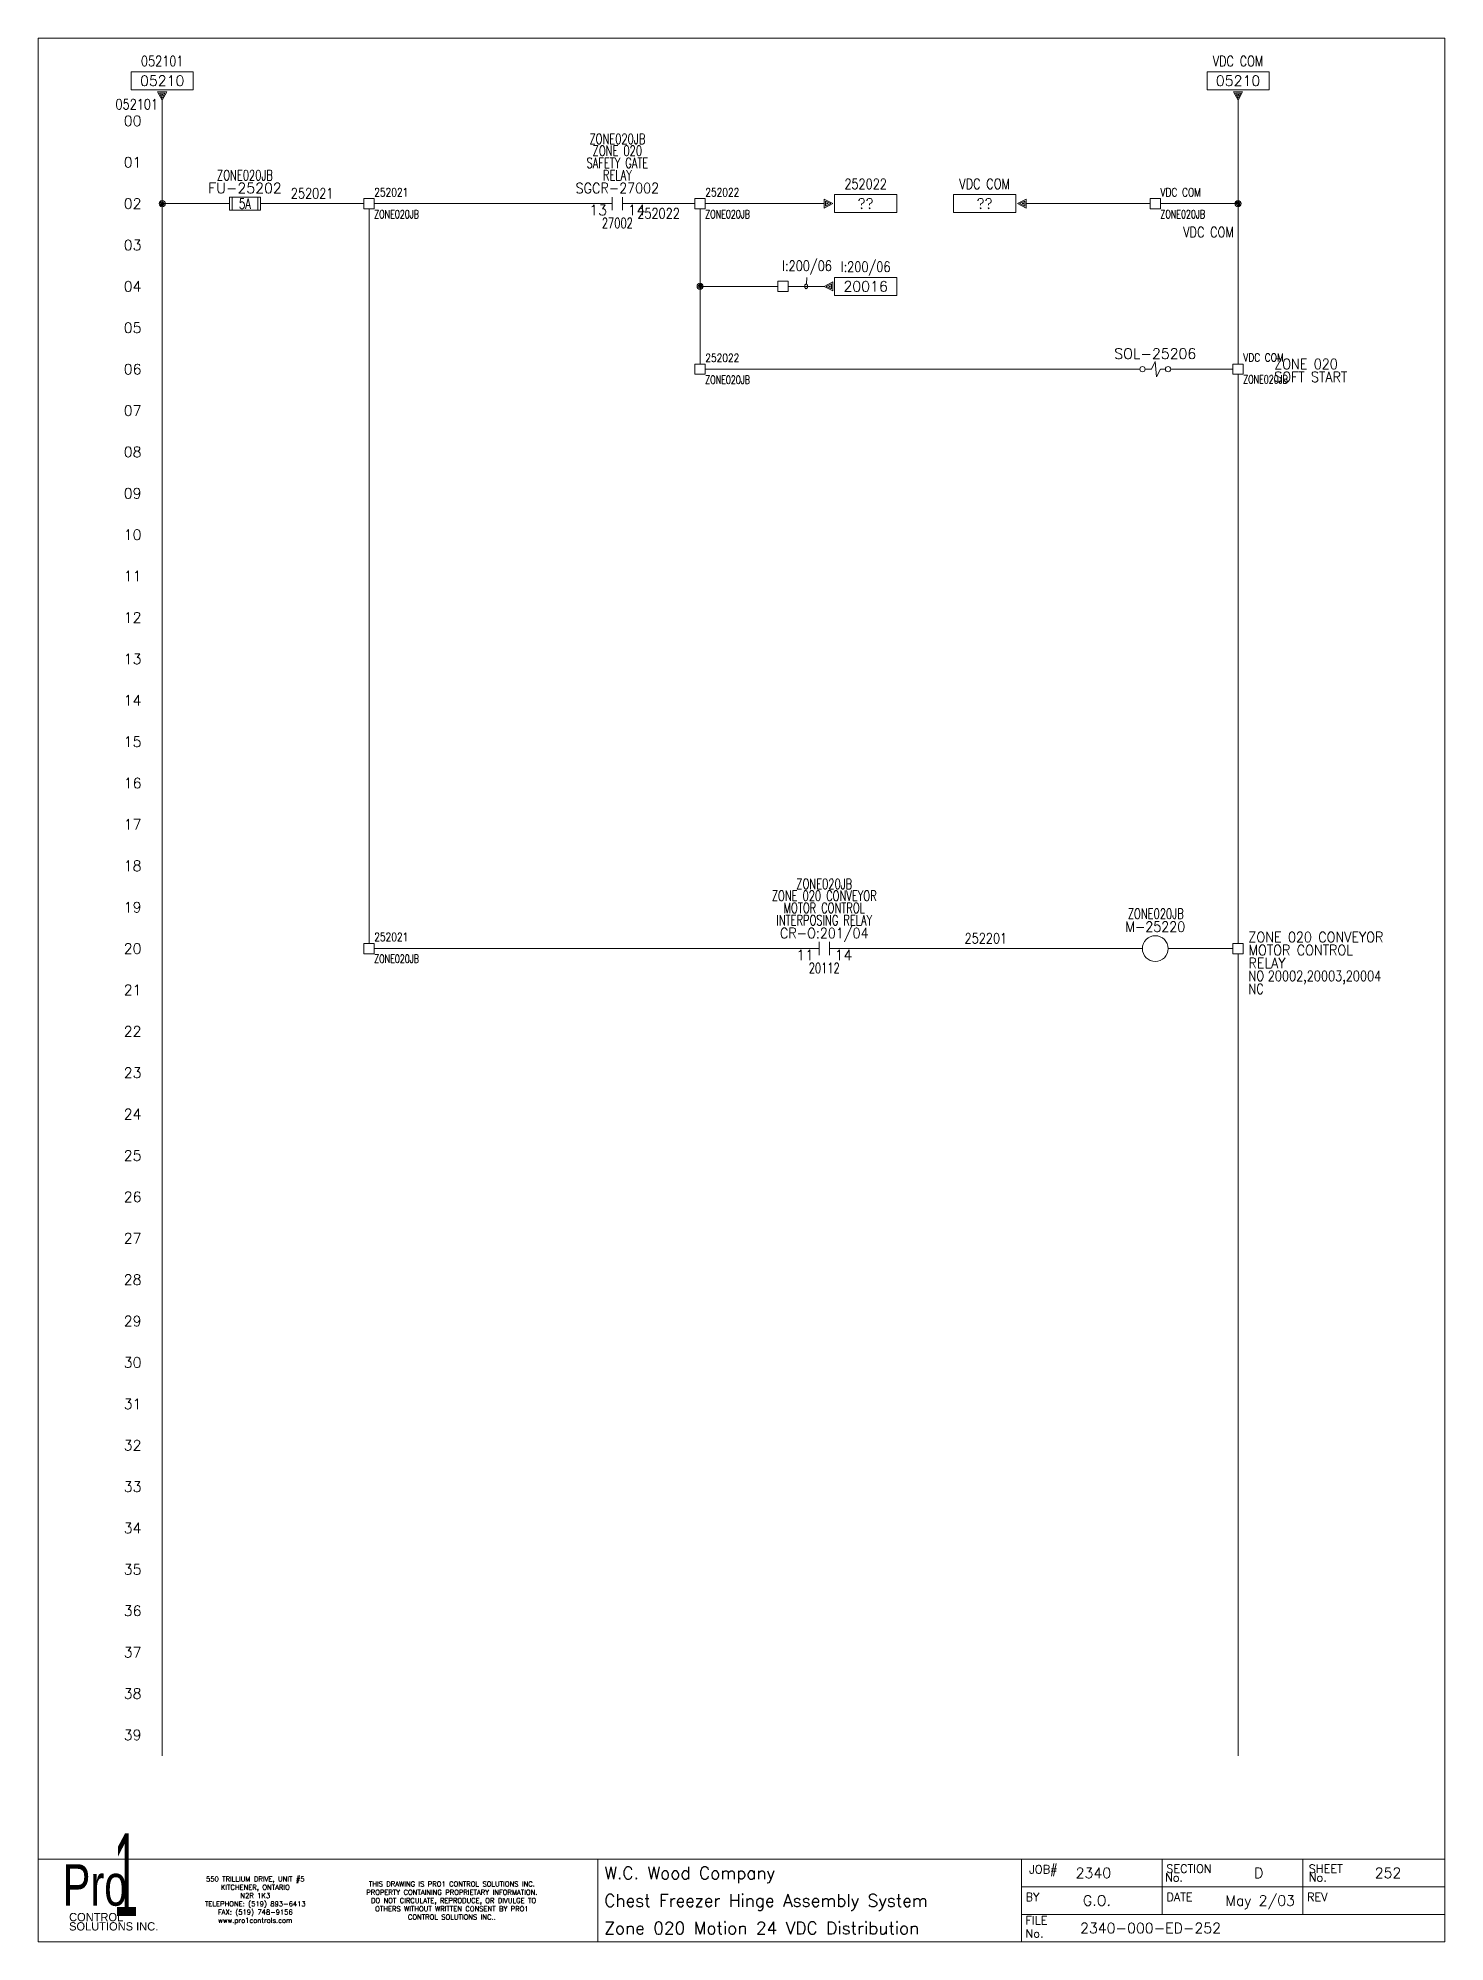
# Model space of a CAD drawing. Header units: inches. Extents: x 0 to 17, y 0 to 23.
import ezdxf
from ezdxf.enums import TextEntityAlignment as Align

# ---------------------------------------------------------------- set-up
doc = ezdxf.new("R2010")
doc.units = ezdxf.units.IN
doc.header["$MEASUREMENT"] = 0
doc.layers.get('0').update_dxf_attribs({"lineweight": 5})
for name, color, linetype, lineweight in [('BOARDER', 5, 'Continuous', 5), ('DESC', 1, 'Continuous', 5), ('DESCCHILD', 1, 'Continuous', 5), ('LOC', 252, 'Continuous', 5), ('MISC', 2, 'Continuous', 5), ('SYMS', 7, 'Continuous', 5), ('TAGS', 2, 'Continuous', 5), ('TERMS', 2, 'Continuous', 5), ('Title_Block_Info', 2, 'Continuous', 5), ('WIRENO', 1, 'Continuous', 5), ('WIRES', 7, 'Continuous', 5), ('XREF', 1, 'Continuous', 5), ('XREFCHILD', 1, 'Continuous', 5)]:
    doc.layers.add(name, color=color, linetype=linetype, lineweight=lineweight)
doc.layers.add('WIRENO_DEST', color=1, linetype='Continuous')
doc.styles.add('SIVAN', font='sivan.TTF', dxfattribs={"height": 1})
doc.styles.add('STACCO', font='STAC222N.TTF', dxfattribs={"height": 1})
doc.styles.get("Standard").update_dxf_attribs({"font": 'romans.shx'})
doc.styles.add('WD', font='romans.shx')

# ---------------------------------------------------------------- blocks, each defined once
blk = doc.blocks.new('WD_MLRH')
at = {"color": 2, "style": 'WD'}
blk.add_attdef('RUNGFIRST', text='', height=0.125, dxfattribs=at).set_placement((-0.25, 0), align=Align.MIDDLE_RIGHT)
at = {"style": 'WD', "flags": 1}
for tag, p in [('RUNGHORV', (-0.25, -0.127)), ('RUNGDIST', (-0.25, -0.2)), ('RUNGCNT', (-0.25, -0.237)), ('RUNGINC', (-0.25, -0.163)), ('WIRE-START', (-0.25, -0.356)), ('WIRE-GSUF', (-0.25, -0.396)), ('PH3SPACE', (-0.25, -0.437)), ('WIREMODE', (-0.25, -0.281)), ('WIREFMT', (-0.25, -0.321))]:
    blk.add_attdef(tag, text='', height=0.025, dxfattribs=at).set_placement(p, align=Align.RIGHT)
blk = doc.blocks.new('WD_WNV')
at = {"linetype": 'Continuous', "style": 'WD', "width": 0.8}
blk.add_attdef('WIRENO', text='', height=0.125, dxfattribs=at).set_placement((-0.05, 0), align=Align.MIDDLE_RIGHT)
blk = doc.blocks.new('HA2D2')
for p, q in [((0.375, 0.344), (-0.375, 0.344)), ((-0.375, 0.344), (-0.375, 0.125)), ((0.375, 0.125), (0.375, 0.344)), ((-0.375, 0.125), (0.375, 0.125)), ((0.055, 0.102), (-0.055, 0.102)), ((-0.055, 0.102), (0, 0)), ((0, 0.023), (-0.031, 0.086)), ((-0.031, 0.086), (0.031, 0.086)), ((0, 0.055), (-0.008, 0.07)), ((-0.008, 0.07), (0.008, 0.07)), ((0, 0), (0.055, 0.102)), ((0.031, 0.086), (0, 0.023)), ((0.008, 0.07), (0, 0.055))]:
    blk.add_line(p, q)
at = {"style": 'WD', "width": 0.8, "flags": 8}
for tag, p in [('DESC1', (0, 0.722)), ('WIRENO', (0, 0.534))]:
    blk.add_attdef(tag, text='', height=0.125, dxfattribs=at).set_placement(p, align=Align.TOP_CENTER)
at = {"style": 'WD'}
blk.add_attdef('XREF', text='', height=0.125, dxfattribs=at).set_placement((0, 0.172), align=Align.CENTER)
at = {"style": 'WD', "flags": 1}
for tag, p in [('X8TERM01', (0, 0)), ('SIGCODE', (0.088, 0.066))]:
    blk.add_attdef(tag, p, '', height=0.01, dxfattribs=at)
blk = doc.blocks.new('WDDOT')
for radius in [0.0375, 0.0234, 0.0116]:
    blk.add_circle((0, 0), radius)
blk = doc.blocks.new('HFU1')
for p, q in [((-0.188, -0.078), (-0.188, 0.078)), ((-0.188, 0.078), (0.188, 0.078)), ((-0.156, 0.078), (-0.156, -0.078)), ((0.156, 0.078), (0.156, -0.078)), ((0.188, 0.078), (0.188, -0.078)), ((0.188, -0.078), (-0.188, -0.078))]:
    blk.add_line(p, q)
at = {"style": 'WD', "width": 0.7}
for tag, p in [('INST', (0, 0.451)), ('LOC', (0, 0.281))]:
    blk.add_attdef(tag, text='', height=0.125, dxfattribs=at).set_placement(p, align=Align.CENTER)
at = {"style": 'WD'}
blk.add_attdef('TAG1', text='', height=0.125, dxfattribs=at).set_placement((0, 0.125), align=Align.CENTER)
at = {"linetype": 'Continuous', "style": 'WD', "flags": 9}
for tag, p in [('ASSYCODE', (0.157, 0.251)), ('MFG', (0.156, 0.083)), ('CAT', (0.156, 0.102))]:
    blk.add_attdef(tag, text='', height=0.01, dxfattribs=at).set_placement(p, align=Align.CENTER)
at = {"style": 'WD', "width": 0.7}
blk.add_attdef('RATING1', text='', height=0.125, dxfattribs=at).set_placement((0, 0), align=Align.MIDDLE_CENTER)
at = {"style": 'WD'}
for tag, p, flags in [('X4TERM01', (-0.188, 0), 1), ('FAMILY', (0.129, 0.108), 9), ('X1TERM02', (0.188, 0), 1)]:
    blk.add_attdef(tag, p, '', height=0.01, dxfattribs=dict(at, flags=flags))
for tag, p in [('X2LINK', (0, 0.109)), ('X8LINK', (0, -0.109))]:
    blk.add_attdef(tag, p, '', height=0.01, dxfattribs=at)
at = {"linetype": 'Continuous', "style": 'WD', "flags": 8}
blk.add_attdef('TERM01', text='', height=0.125, dxfattribs=at).set_placement((-0.25, -0.031), align=Align.TOP_RIGHT)
blk.add_attdef('TERM02', text='', height=0.125, dxfattribs=at).set_placement((0.25, -0.031), align=Align.TOP_LEFT)
blk = doc.blocks.new('HT0W01')
for p, q in [((-0.062, 0.062), (0.062, 0.062)), ((-0.062, -0.062), (-0.062, 0.062)), ((0.062, 0.062), (0.062, -0.062)), ((0.062, -0.062), (-0.062, -0.062))]:
    blk.add_line(p, q)
at = {"style": 'WD', "width": 0.7}
for tag, p in [('INST', (0.062, 0.214)), ('LOC', (0.062, -0.178))]:
    blk.add_attdef(tag, p, '', height=0.1, dxfattribs=at)
at = {"style": 'WD', "flags": 1}
for tag, p, height in [('X4TERM01', (-0.062, 0), 0.01), ('X4TERMDESC01', (-0.055, -0.023), 0.025), ('X2TERMDESC01', (-0.006, 0.029), 0.025), ('X2TERM01', (0, 0.062), 0.01), ('X1TERMDESC01', (0.039, 0.007), 0.025), ('X1TERM01', (0.062, 0), 0.01), ('X8TERM01', (0, -0.062), 0.01), ('X8TERMDESC01', (0, -0.054), 0.025)]:
    blk.add_attdef(tag, p, '', height=height, dxfattribs=at)
at = {"linetype": 'Continuous', "style": 'WD'}
for tag, p, width, flags in [('WIRENO', (0.062, 0.087), 0.8, 8), ('TAGSTRIP', (0.05, -0.297), 0.9, 8), ('CAT', (0.213, -0.406), 0.8, 1)]:
    blk.add_attdef(tag, p, '', height=0.1, dxfattribs=dict(at, width=width, flags=flags))
at = {"linetype": 'Continuous', "style": 'WD', "width": 0.8, "flags": 1}
blk.add_attdef('MFG', text='', height=0.1, dxfattribs=at).set_placement((0.088, -0.406), align=Align.RIGHT)
at = {"style": 'WD', "width": 0.7, "flags": 1}
blk.add_attdef('ASSYCODE', (0.062, -0.281), '', height=0.01, dxfattribs=at)
blk = doc.blocks.new('WD_WNH')
at = {"linetype": 'Continuous', "style": 'WD', "width": 0.8}
blk.add_attdef('WIRENO', text='', height=0.125, dxfattribs=at).set_placement((0, 0.0625), align=Align.CENTER)
blk = doc.blocks.new('HCR21')
at = {"linetype": 'Continuous'}
for p, q in [((-0.062, 0.08), (-0.062, -0.08)), ((0.062, 0.08), (0.062, -0.08))]:
    blk.add_line(p, q, dxfattribs=at)
at = {"style": 'WD'}
for tag, width, p in [('DESC1', 0.7, (0, 0.576)), ('LOC', 0.7, (0, 0.719)), ('DESC2', 0.7, (0, 0.429)), ('TAG2', 0.9, (0, 0.125)), ('DESC3', 0.7, (0, 0.281)), ('XREF', 0.7, (0, -0.297)), ('INST', 0.7, (0, -0.438))]:
    blk.add_attdef(tag, text='', height=0.125, dxfattribs=dict(at, width=width)).set_placement(p, align=Align.CENTER)
for tag, p, flags in [('X4TERM01', (-0.062, 0), 1), ('X1TERM02', (0.062, 0), 1), ('FAMILY', (0.097, 0.053), 9), ('CONTACT', (0.097, 0.036), 1)]:
    blk.add_attdef(tag, p, '', height=0.01, dxfattribs=dict(at, flags=flags))
for tag, p in [('X2LINK', (0, 0.125)), ('X8LINK', (0, -0.125))]:
    blk.add_attdef(tag, p, '', height=0.01, dxfattribs=at)
at = {"linetype": 'Continuous', "style": 'WD', "flags": 8}
blk.add_attdef('TERM01', text='', height=0.125, dxfattribs=at).set_placement((-0.125, -0.016), align=Align.TOP_RIGHT)
blk.add_attdef('TERM02', text='', height=0.125, dxfattribs=at).set_placement((0.125, -0.016), align=Align.TOP_LEFT)
blk = doc.blocks.new('HT1001')
for p, q in [((-0.062, 0.062), (0.062, 0.062)), ((-0.062, -0.062), (-0.062, 0.062)), ((0.062, 0.062), (0.062, -0.062)), ((0.062, -0.062), (-0.062, -0.062))]:
    blk.add_line(p, q)
at = {"style": 'WD', "width": 0.7}
for tag, p in [('INST', (0.062, 0.42)), ('LOC', (0.062, 0.25))]:
    blk.add_attdef(tag, p, '', height=0.125, dxfattribs=at)
at = {"style": 'WD', "flags": 1}
for tag, p, height in [('X4TERM01', (-0.062, 0), 0.01), ('X4TERMDESC01', (-0.055, -0.023), 0.025), ('X2TERMDESC01', (-0.006, 0.029), 0.025), ('X2TERM01', (0, 0.062), 0.01), ('X1TERMDESC01', (0.039, 0.007), 0.025), ('X1TERM01', (0.062, 0), 0.01), ('X8TERM01', (0, -0.062), 0.01), ('X8TERMDESC01', (0, -0.054), 0.025)]:
    blk.add_attdef(tag, p, '', height=height, dxfattribs=at)
at = {"linetype": 'Continuous', "style": 'WD'}
for tag, p, height, width, flags in [('TERM01', (0.062, 0.094), 0.125, 0.8, 8), ('TAGSTRIP', (0.05, -0.229), 0.125, 0.9, 8), ('CAT', (0.213, -0.406), 0.109, 0.8, 1)]:
    blk.add_attdef(tag, p, '', height=height, dxfattribs=dict(at, width=width, flags=flags))
at = {"linetype": 'Continuous', "style": 'WD', "width": 0.8, "flags": 1}
blk.add_attdef('MFG', text='', height=0.109, dxfattribs=at).set_placement((0.088, -0.406), align=Align.RIGHT)
at = {"style": 'WD', "width": 0.7, "flags": 1}
blk.add_attdef('ASSYCODE', (0.062, -0.281), '', height=0.01, dxfattribs=at)
blk = doc.blocks.new('HA2D1')
for p, q in [((0, 0), (0.102, 0.055)), ((0.102, -0.055), (0, 0)), ((0.086, 0.031), (0.023, 0)), ((0.023, 0), (0.086, -0.031)), ((0.07, 0.008), (0.055, 0)), ((0.055, 0), (0.07, -0.008)), ((0.07, -0.008), (0.07, 0.008)), ((0.086, -0.031), (0.086, 0.031)), ((0.102, 0.055), (0.102, -0.055)), ((0.125, 0.109), (0.125, -0.109)), ((0.875, 0.109), (0.125, 0.109)), ((0.875, -0.109), (0.875, 0.109)), ((0.125, -0.109), (0.875, -0.109))]:
    blk.add_line(p, q)
at = {"style": 'WD', "width": 0.8, "flags": 8}
for tag, p in [('WIRENO', (0.5, 0.3)), ('DESC1', (0.5, -0.169))]:
    blk.add_attdef(tag, text='', height=0.125, dxfattribs=at).set_placement(p, align=Align.TOP_CENTER)
at = {"style": 'WD', "flags": 1}
for tag, p in [('X4TERM01', (0, 0)), ('SIGCODE', (0.026, 0.066))]:
    blk.add_attdef(tag, p, '', height=0.01, dxfattribs=at)
at = {"style": 'WD'}
blk.add_attdef('XREF', text='', height=0.125, dxfattribs=at).set_placement((0.5, -0.063), align=Align.CENTER)
blk = doc.blocks.new('HA2S3')
for p, q in [((-0.125, 0.109), (-0.875, 0.109)), ((-0.875, 0.109), (-0.875, -0.109)), ((-0.125, 0.109), (-0.125, -0.109)), ((0, 0.055), (-0.102, 0)), ((-0.102, 0), (0, -0.055)), ((-0.078, 0), (-0.016, 0.031)), ((-0.016, -0.031), (-0.078, 0)), ((-0.047, 0), (-0.031, 0.008)), ((-0.031, -0.008), (-0.047, 0)), ((-0.031, 0.008), (-0.031, -0.008)), ((-0.016, 0.031), (-0.016, -0.031)), ((0, -0.055), (0, 0.055)), ((-0.875, -0.109), (-0.125, -0.109))]:
    blk.add_line(p, q)
at = {"style": 'WD', "width": 0.8, "flags": 8}
for tag, p in [('DESC1', (-0.5, 0.487)), ('WIRENO', (-0.5, 0.3))]:
    blk.add_attdef(tag, text='', height=0.125, dxfattribs=at).set_placement(p, align=Align.TOP_CENTER)
at = {"style": 'WD'}
blk.add_attdef('XREF', text='', height=0.125, dxfattribs=at).set_placement((-0.5, -0.062), align=Align.CENTER)
at = {"style": 'WD', "flags": 1}
for tag, p in [('SIGCODE', (-0.099, 0.066)), ('X1TERM01', (0, 0))]:
    blk.add_attdef(tag, p, '', height=0.01, dxfattribs=at)
blk = doc.blocks.new('HA2S1')
for p, q in [((0, -0.055), (0, 0.055)), ((0, 0.055), (0.102, 0)), ((0.102, 0), (0, -0.055)), ((0.078, 0), (0.016, 0.031)), ((0.016, 0.031), (0.016, -0.031)), ((0.016, -0.031), (0.078, 0)), ((0.047, 0), (0.031, 0.008)), ((0.031, 0.008), (0.031, -0.008)), ((0.031, -0.008), (0.047, 0)), ((0.125, 0.109), (0.125, -0.109)), ((0.875, 0.109), (0.125, 0.109)), ((0.875, -0.109), (0.875, 0.109)), ((0.125, -0.109), (0.875, -0.109))]:
    blk.add_line(p, q)
at = {"style": 'WD', "width": 0.8, "flags": 8}
for tag, p in [('WIRENO', (0.5, 0.3)), ('DESC1', (0.5, -0.169))]:
    blk.add_attdef(tag, text='', height=0.125, dxfattribs=at).set_placement(p, align=Align.TOP_CENTER)
at = {"style": 'WD', "flags": 1}
for tag, p in [('X4TERM01', (0, 0)), ('SIGCODE', (0.026, 0.066))]:
    blk.add_attdef(tag, p, '', height=0.01, dxfattribs=at)
at = {"style": 'WD'}
blk.add_attdef('XREF', text='', height=0.125, dxfattribs=at).set_placement((0.5, -0.063), align=Align.CENTER)
blk = doc.blocks.new('TB_P')
at = {"color": 5}
blk.add_line((6.764, 0), (6.764, 1), dxfattribs=at)
at = {"color": 5, "linetype": 'Continuous'}
blk.add_line((15.283, 1), (15.283, 0.667), dxfattribs=at)
blk.add_lwpolyline([(0, 0), (17, 0), (17, 23), (0, 23)], close=True, dxfattribs=at)
at = {"layer": 'BOARDER', "linetype": 'Continuous'}
for p, q in [((0, 1), (17, 1)), ((0, 1), (0, 0)), ((11.882, 1), (11.882, 0.667)), ((11.882, 1), (11.882, 0)), ((11.882, 1), (11.882, 0)), ((11.882, 1), (11.882, 0)), ((13.583, 1), (13.583, 0.667)), ((11.882, 0.667), (17, 0.667)), ((13.583, 0.667), (13.583, 0.333)), ((15.283, 0.667), (15.283, 0.333)), ((11.882, 0.333), (17, 0.333))]:
    blk.add_line(p, q, dxfattribs=at)
at = {"color": 5, "char_height": 0.06, "attachment_point": 5, "style": 'WD'}
for s, insert, width in [('550 TRILLIUM DRIVE, UNIT #5\\PKITCHENER, ONTARIO\\PN2R 1K3\\PTELEPHONE: (519) 893-6413\\PFAX: (519) 748-9156\\Pwww.pro1controls.com', (2.625, 0.5), 1.804), ('THIS DRAWING IS PRO1 CONTROL SOLUTIONS INC. PROPERTY CONTAINING PROPRIETARY INFORMATION.  DO NOT CIRCULATE, REPRODUCE, OR DIVULGE TO OTHERS WITHOUT WRITTEN CONSENT BY PRO1 CONTROL SOLUTIONS INC..', (5, 0.5), 2.264)]:
    blk.add_mtext(s, dxfattribs=dict(at, insert=insert, width=width))
at = {"color": 2, "linetype": 'Continuous', "style": 'WD', "flags": 1}
for tag, p in [('REV1_NO', (1.734, 3.29)), ('REV1_BY', (7.303, 3.29)), ('REV1_DATE', (9.562, 3.29)), ('REV2_NO', (1.734, 3.04)), ('REV2_BY', (7.303, 3.04)), ('REV2_DATE', (9.562, 3.04)), ('REV3_NO', (1.734, 2.79)), ('REV3_BY', (7.303, 2.79)), ('REV3_DATE', (9.562, 2.79)), ('REV4_NO', (1.734, 2.54)), ('REV4_BY', (7.303, 2.54)), ('REV4_DATE', (9.562, 2.54)), ('REV5_NO', (1.734, 2.29)), ('REV5_BY', (7.303, 2.29)), ('REV5_DATE', (9.562, 2.29)), ('REV6_NO', (1.734, 2.04)), ('REV6_BY', (7.303, 2.04)), ('REV6_DATE', (9.562, 2.04)), ('REV7_NO', (1.734, 1.79)), ('REV7_BY', (7.303, 1.79)), ('REV7_DATE', (9.562, 1.79)), ('REV8_NO', (1.734, 1.54)), ('REV8_BY', (7.303, 1.54)), ('REV8_DATE', (9.562, 1.54)), ('REV9_NO', (1.734, 1.29)), ('REV9_BY', (7.303, 1.29)), ('REV9_DATE', (9.562, 1.29))]:
    blk.add_attdef(tag, text='', height=0.15, dxfattribs=at).set_placement(p, align=Align.MIDDLE_CENTER)
for tag, p in [('REV1_CHANGE', (2.292, 3.29)), ('REV2_CHANGE', (2.292, 3.04)), ('REV3_CHANGE', (2.292, 2.79)), ('REV4_CHANGE', (2.292, 2.54)), ('REV5_CHANGE', (2.292, 2.29)), ('REV6_CHANGE', (2.292, 2.04)), ('REV7_CHANGE', (2.292, 1.79)), ('REV8_CHANGE', (2.292, 1.54)), ('REV9_CHANGE', (2.292, 1.29))]:
    blk.add_attdef(tag, text='', height=0.15, dxfattribs=at).set_placement(p, align=Align.MIDDLE_LEFT)
at = {"layer": 'BOARDER', "lineweight": 0}
for s, height, style, width, p in [('1', 1, 'SIVAN', 0.4, (1.062, 0.812)), ('Pro', 0.5, 'STACCO', 0.75, (0.688, 0.688))]:
    blk.add_text(s, height=height, dxfattribs=dict(at, style=style, width=width)).set_placement(p, align=Align.MIDDLE_CENTER)
at = {"layer": 'BOARDER', "linetype": 'Continuous', "style": 'WD'}
for s, p in [('JOB#', (11.976, 0.827)), ('SECTION', (13.633, 0.835)), ('SHEET', (15.354, 0.834)), ('No.', (13.617, 0.729)), ('No.', (15.354, 0.729)), ('BY', (11.933, 0.493)), ('DATE', (13.634, 0.493)), ('REV', (15.334, 0.493)), ('FILE', (11.932, 0.21)), ('No.', (11.932, 0.052))]:
    blk.add_text(s, height=0.1, dxfattribs=at).set_placement(p)
at = {"layer": 'BOARDER', "lineweight": 0, "style": 'STACCO'}
for s, p in [('SOLUTIONS INC.', (0.375, 0.188)), ('CONTROL', (0.375, 0.3))]:
    blk.add_text(s, height=0.1, dxfattribs=at).set_placement(p, align=Align.MIDDLE_LEFT)
at = {"layer": 'Title_Block_Info', "ltscale": 0.1}
for tag, p in [('CUSTOMER', (6.842, 0.833)), ('JOB DESCRIPTION LINE', (6.842, 0.5)), ('DRAWING DESCRIPTION', (6.842, 0.167))]:
    blk.add_attdef(tag, text='', height=0.15, dxfattribs=at).set_placement(p, align=Align.MIDDLE_LEFT)
at = {"layer": 'Title_Block_Info', "ltscale": 0.1, "style": 'WD'}
for tag, p in [('JOB #', (12.752, 0.833)), ('SEC. NO.', (14.75, 0.833)), ('SHT. NO.', (16.312, 0.833)), ('NAME', (12.795, 0.5)), ('REV', (16.194, 0.5))]:
    blk.add_attdef(tag, text='', height=0.125, dxfattribs=at).set_placement(p, align=Align.MIDDLE_CENTER)
blk.add_attdef('DATE', text='', height=0.125, dxfattribs=at).set_placement((15.188, 0.5), align=Align.MIDDLE_RIGHT)
blk.add_attdef('FILE NUMBER', text='', height=0.125, dxfattribs=at).set_placement((12.591, 0.167), align=Align.MIDDLE_LEFT)
blk = doc.blocks.new('HMS1')
blk.add_circle((0, 0), 0.156)
at = {"style": 'WD'}
for tag, width, p in [('INST', 0.7, (0.006, 0.528)), ('LOC', 0.7, (0.006, 0.359)), ('TAG1', 0.9, (0, 0.202))]:
    blk.add_attdef(tag, text='', height=0.125, dxfattribs=dict(at, width=width)).set_placement(p, align=Align.CENTER)
for tag, p in [('X2LINK', (0, 0.5)), ('X8LINK', (0, -0.156))]:
    blk.add_attdef(tag, p, '', height=0.01, dxfattribs=at)
at = {"style": 'WD', "flags": 1}
for tag, p in [('X4TERM01', (-0.156, 0)), ('X1TERM02', (0.156, 0))]:
    blk.add_attdef(tag, p, '', height=0.01, dxfattribs=at)
at = {"linetype": 'Continuous', "style": 'WD', "flags": 9}
blk.add_attdef('ASSYCODE', text='', height=0.01, dxfattribs=at).set_placement((0, 0.113), align=Align.CENTER)
at = {"style": 'WD', "flags": 9}
blk.add_attdef('FAMILY', text='', height=0.01, dxfattribs=at).set_placement((-0.005, 0.17), align=Align.CENTER)
at = {"linetype": 'Continuous', "style": 'WD', "flags": 1}
for tag, p in [('MFG', (0, 0.14)), ('CAT', (0, 0.159))]:
    blk.add_attdef(tag, text='', height=0.01, dxfattribs=at).set_placement(p, align=Align.MIDDLE)
at = {"style": 'WD'}
for tag, p, width in [('DESC1', (1.126, 0.076), 0.9), ('DESC2', (1.126, -0.081), 0.9), ('DESC3', (1.126, -0.237), 0.9), ('XREFNO', (1.359, -0.393), 0.8), ('XREFNC', (1.359, -0.549), 0.8)]:
    blk.add_attdef(tag, p, '', height=0.125, dxfattribs=dict(at, width=width))
at = {"linetype": 'Continuous', "style": 'WD'}
blk.add_attdef('TERM01', text='', height=0.125, dxfattribs=at).set_placement((-0.2, -0.035), align=Align.TOP_RIGHT)
blk.add_attdef('TERM02', text='', height=0.125, dxfattribs=at).set_placement((0.2, -0.035), align=Align.TOP_LEFT)
at = {"style": 'WD', "width": 0.8, "flags": 8}
for tag, p in [('NO', (1.126, -0.393)), ('NC', (1.126, -0.549))]:
    blk.add_attdef(tag, p, '', height=0.125, dxfattribs=at)
blk = doc.blocks.new('HSV1')
for p, q in [((-0.123, 0), (-0.047, 0)), ((-0.047, 0), (0, 0.094)), ((0, 0.094), (0.016, -0.094)), ((0.016, -0.094), (0.062, 0)), ((0.062, 0), (0.123, 0))]:
    blk.add_line(p, q)
for centre in [(-0.155, 0), (0.155, 0)]:
    blk.add_circle(centre, 0.0322)
at = {"style": 'WD', "width": 0.7}
for tag, p in [('INST', (0, 0.451)), ('LOC', (0, 0.281))]:
    blk.add_attdef(tag, text='', height=0.125, dxfattribs=at).set_placement(p, align=Align.CENTER)
at = {"style": 'WD'}
blk.add_attdef('TAG1', text='', height=0.125, dxfattribs=at).set_placement((0, 0.125), align=Align.CENTER)
for tag, p in [('X2LINK', (0.016, 0.251)), ('X8LINK', (0.016, -0.094))]:
    blk.add_attdef(tag, p, '', height=0.01, dxfattribs=at)
for tag, p, flags in [('X4TERM01', (-0.188, 0), 1), ('FAMILY', (0.129, 0.108), 9), ('X1TERM02', (0.188, 0), 1)]:
    blk.add_attdef(tag, p, '', height=0.01, dxfattribs=dict(at, flags=flags))
at = {"linetype": 'Continuous', "style": 'WD', "flags": 9}
for tag, p in [('ASSYCODE', (0.156, 0.047)), ('MFG', (0.156, 0.067)), ('CAT', (0.156, 0.087))]:
    blk.add_attdef(tag, text='', height=0.01, dxfattribs=at).set_placement(p, align=Align.CENTER)
at = {"style": 'WD'}
for tag, p, width in [('DESC1', (1.438, 0), 0.9), ('DESC2', (1.438, -0.156), 0.9), ('DESC3', (1.438, -0.313), 0.9), ('XREF', (1.446, -0.473), 0.8), ('WDTAGALT', (1.446, -0.629), 0.8)]:
    blk.add_attdef(tag, p, '', height=0.125, dxfattribs=dict(at, width=width))
at = {"linetype": 'Continuous', "style": 'WD', "flags": 8}
blk.add_attdef('TERM01', text='', height=0.125, dxfattribs=at).set_placement((-0.25, -0.031), align=Align.TOP_RIGHT)
blk.add_attdef('TERM02', text='', height=0.125, dxfattribs=at).set_placement((0.25, -0.031), align=Align.TOP_LEFT)
blk = doc.blocks.new('VT0W01')
for p, q in [((-0.062, 0.062), (0.062, 0.062)), ((-0.062, -0.062), (-0.062, 0.062)), ((0.062, 0.062), (0.062, -0.062)), ((0.062, -0.062), (-0.062, -0.062))]:
    blk.add_line(p, q)
at = {"style": 'WD', "width": 0.7}
for tag, p in [('INST', (0.062, 0.208)), ('LOC', (0.062, -0.173))]:
    blk.add_attdef(tag, p, '', height=0.1, dxfattribs=at)
at = {"style": 'WD', "flags": 1}
for tag, p, height in [('X4TERM01', (-0.062, 0), 0.01), ('X4TERMDESC01', (-0.055, -0.023), 0.025), ('X2TERMDESC01', (-0.006, 0.029), 0.025), ('X2TERM01', (0, 0.062), 0.01), ('X1TERMDESC01', (0.039, -0.003), 0.025), ('X1TERM01', (0.062, 0), 0.01), ('X8TERM01', (0, -0.062), 0.01), ('X8TERMDESC01', (0, -0.054), 0.025)]:
    blk.add_attdef(tag, p, '', height=height, dxfattribs=at)
at = {"linetype": 'Continuous', "style": 'WD'}
for tag, p, width, flags in [('WIRENO', (0.062, 0.091), 0.8, 8), ('TAGSTRIP', (0.05, -0.282), 0.9, 8), ('CAT', (0.213, -0.406), 0.8, 1)]:
    blk.add_attdef(tag, p, '', height=0.1, dxfattribs=dict(at, width=width, flags=flags))
at = {"linetype": 'Continuous', "style": 'WD', "width": 0.8, "flags": 1}
blk.add_attdef('MFG', text='', height=0.1, dxfattribs=at).set_placement((0.088, -0.406), align=Align.RIGHT)
at = {"style": 'WD', "width": 0.7, "flags": 1}
blk.add_attdef('ASSYCODE', (0.062, -0.281), '', height=0.01, dxfattribs=at)

msp = doc.modelspace()

# ---------------------------------------------------------------- linework, layer by layer
at = {"layer": 'WIRENO'}
msp.add_lwpolyline([(9.289, 20.108), (9.284, 20.031), (9.267, 20.017), (9.265, 19.986), (9.279, 19.969), (9.296, 19.984), (9.298, 20.014), (9.291, 20.023)], dxfattribs=at)
at = {"layer": 'WIRES'}
for p, q in [((1.5, 22.25), (1.5, 2.25)), ((14.5, 22.25), (14.5, 19.062)), ((1.5, 21), (2.312, 21)), ((3.938, 21), (2.688, 21)), ((4, 12.062), (4, 20.938)), ((4.062, 21), (6.938, 21)), ((7.062, 21), (7.938, 21)), ((8, 20.938), (8, 20)), ((8.062, 21), (9.5, 21)), ((13.438, 21), (11.938, 21)), ((13.562, 21), (14.5, 21)), ((8, 20), (8.938, 20)), ((8, 20), (8, 19.062)), ((9.062, 20), (9.5, 20)), ((8.062, 19), (13.312, 19)), ((13.688, 19), (14.438, 19)), ((14.5, 18.938), (14.5, 12.062)), ((8, 12), (4.062, 12)), ((8, 12), (9.438, 12)), ((9.562, 12), (13.344, 12)), ((13.656, 12), (14.438, 12)), ((14.5, 11.938), (14.5, 2.25))]:
    msp.add_line(p, q, dxfattribs=at)

# ---------------------------------------------------------------- block references
ref = msp.add_blockref('TB_P', (0, 0))
ref.add_attrib('CUSTOMER', 'W.C. Wood Company', dxfattribs={"layer": 'MISC', "ltscale": 0.1, "height": 0.15}).set_placement((6.842, 0.833), align=Align.MIDDLE_LEFT)
ref.add_attrib('JOB DESCRIPTION LINE', 'Chest Freezer Hinge Assembly System', dxfattribs={"layer": 'MISC', "ltscale": 0.1, "height": 0.15}).set_placement((6.842, 0.5), align=Align.MIDDLE_LEFT)
ref.add_attrib('DRAWING DESCRIPTION', 'Zone 020 Motion 24 VDC Distribution', dxfattribs={"layer": 'MISC', "ltscale": 0.1, "height": 0.15}).set_placement((6.842, 0.167), align=Align.MIDDLE_LEFT)
ref.add_attrib('JOB #', '2340', dxfattribs={"layer": 'MISC', "ltscale": 0.1, "height": 0.125, "style": 'WD'}).set_placement((12.752, 0.833), align=Align.MIDDLE_CENTER)
ref.add_attrib('SEC. NO.', 'D', dxfattribs={"layer": 'MISC', "ltscale": 0.1, "height": 0.125, "style": 'WD'}).set_placement((14.75, 0.833), align=Align.MIDDLE_CENTER)
ref.add_attrib('SHT. NO.', '252', dxfattribs={"layer": 'MISC', "ltscale": 0.1, "height": 0.125, "style": 'WD'}).set_placement((16.312, 0.833), align=Align.MIDDLE_CENTER)
ref.add_attrib('FILE NUMBER', '2340-000-ED-252', dxfattribs={"layer": 'MISC', "ltscale": 0.1, "height": 0.125, "style": 'WD'}).set_placement((12.591, 0.167), align=Align.MIDDLE_LEFT)
ref.add_attrib('NAME', 'G.O.', dxfattribs={"layer": 'MISC', "ltscale": 0.1, "height": 0.125, "style": 'WD'}).set_placement((12.795, 0.5), align=Align.MIDDLE_CENTER)
ref.add_attrib('DATE', 'May 2/03', dxfattribs={"layer": 'MISC', "ltscale": 0.1, "height": 0.125, "style": 'WD'}).set_placement((15.188, 0.5), align=Align.MIDDLE_RIGHT)
at = {"layer": 'SYMS'}
ref = msp.add_blockref('HA2D2', (1.5, 22.25), dxfattribs=at)
ref.add_attrib('XREF', '05210', dxfattribs={"layer": 'XREF', "height": 0.125, "style": 'WD'}).set_placement((1.5, 22.422), align=Align.CENTER)
ref.add_attrib('WIRENO', '052101', dxfattribs={"layer": 'WIRENO_DEST', "height": 0.125, "style": 'WD', "width": 0.8, "flags": 8}).set_placement((1.5, 22.784), align=Align.TOP_CENTER)
ref = msp.add_blockref('HA2D2', (14.5, 22.25), dxfattribs=at)
ref.add_attrib('XREF', '05210', dxfattribs={"layer": 'XREF', "height": 0.125, "style": 'WD'}).set_placement((14.5, 22.422), align=Align.CENTER)
ref.add_attrib('WIRENO', 'VDC COM', dxfattribs={"layer": 'WIRENO_DEST', "height": 0.125, "style": 'WD', "width": 0.8, "flags": 8}).set_placement((14.5, 22.784), align=Align.TOP_CENTER)
msp.add_blockref('WD_MLRH', (1.5, 22), dxfattribs=at).add_auto_attribs({'RUNGFIRST': '00'})
ref = msp.add_blockref('HCR21', (7, 21), dxfattribs=at)
ref.add_attrib('TAG2', 'SGCR-27002', dxfattribs={"layer": 'TAGS', "height": 0.125, "style": 'WD', "width": 0.9}).set_placement((7, 21.125), align=Align.CENTER)
ref.add_attrib('DESC1', 'ZONE 020', dxfattribs={"layer": 'DESCCHILD', "height": 0.125, "style": 'WD', "width": 0.7}).set_placement((7, 21.576), align=Align.CENTER)
ref.add_attrib('DESC2', 'SAFETY GATE', dxfattribs={"layer": 'DESCCHILD', "height": 0.125, "style": 'WD', "width": 0.7}).set_placement((7, 21.429), align=Align.CENTER)
ref.add_attrib('XREF', '27002', dxfattribs={"layer": 'XREFCHILD', "height": 0.125, "style": 'WD', "width": 0.7}).set_placement((7, 20.703), align=Align.CENTER)
ref.add_attrib('TERM01', '13', dxfattribs={"layer": 'TERMS', "linetype": 'Continuous', "height": 0.125, "style": 'WD', "flags": 8}).set_placement((6.875, 20.984), align=Align.TOP_RIGHT)
ref.add_attrib('TERM02', '14', dxfattribs={"layer": 'TERMS', "linetype": 'Continuous', "height": 0.125, "style": 'WD', "flags": 8}).set_placement((7.125, 20.984), align=Align.TOP_LEFT)
ref.add_attrib('LOC', 'ZONE020JB', dxfattribs={"layer": 'LOC', "height": 0.125, "style": 'WD', "width": 0.7}).set_placement((7, 21.719), align=Align.CENTER)
ref.add_attrib('DESC3', 'RELAY', dxfattribs={"layer": 'DESCCHILD', "height": 0.125, "style": 'WD', "width": 0.7}).set_placement((7, 21.281), align=Align.CENTER)
ref = msp.add_blockref('HFU1', (2.5, 21), dxfattribs=at)
ref.add_attrib('TAG1', 'FU-25202', dxfattribs={"layer": 'TAGS', "height": 0.125, "style": 'WD'}).set_placement((2.5, 21.125), align=Align.CENTER)
ref.add_attrib('LOC', 'ZONE020JB', dxfattribs={"layer": 'LOC', "height": 0.125, "style": 'WD', "width": 0.7}).set_placement((2.5, 21.281), align=Align.CENTER)
ref.add_attrib('RATING1', '5A', dxfattribs={"layer": 'MISC', "height": 0.125, "style": 'WD', "width": 0.7}).set_placement((2.5, 21), align=Align.MIDDLE_CENTER)
ref = msp.add_blockref('HT0W01', (4, 21), dxfattribs=at)
ref.add_attrib('WIRENO', '252021', (4.062, 21.087), dxfattribs={"layer": 'WIRENO', "linetype": 'Continuous', "height": 0.1, "style": 'WD', "width": 0.8, "flags": 8})
ref.add_attrib('LOC', 'ZONE020JB', (4.062, 20.822), dxfattribs={"layer": 'LOC', "height": 0.1, "style": 'WD', "width": 0.7})
ref = msp.add_blockref('HT0W01', (8, 21), dxfattribs=at)
ref.add_attrib('WIRENO', '252022', (8.062, 21.087), dxfattribs={"layer": 'WIRENO', "linetype": 'Continuous', "height": 0.1, "style": 'WD', "width": 0.8, "flags": 8})
ref.add_attrib('LOC', 'ZONE020JB', (8.062, 20.822), dxfattribs={"layer": 'LOC', "height": 0.1, "style": 'WD', "width": 0.7})
ref = msp.add_blockref('HA2S1', (9.5, 21), dxfattribs=at)
ref.add_attrib('XREF', '??', dxfattribs={"layer": 'XREF', "height": 0.125, "style": 'WD'}).set_placement((10, 20.938), align=Align.CENTER)
ref.add_attrib('WIRENO', '252022', dxfattribs={"layer": 'WIRENO', "height": 0.125, "style": 'WD', "width": 0.8, "flags": 8}).set_placement((10, 21.3), align=Align.TOP_CENTER)
ref = msp.add_blockref('HA2S3', (11.938, 21), dxfattribs=at)
ref.add_attrib('XREF', '??', dxfattribs={"layer": 'XREF', "height": 0.125, "style": 'WD'}).set_placement((11.438, 20.938), align=Align.CENTER)
ref.add_attrib('WIRENO', 'VDC COM', dxfattribs={"layer": 'WIRENO', "height": 0.125, "style": 'WD', "width": 0.8, "flags": 8}).set_placement((11.438, 21.3), align=Align.TOP_CENTER)
ref = msp.add_blockref('HT0W01', (13.5, 21), dxfattribs=at)
ref.add_attrib('WIRENO', 'VDC COM', (13.562, 21.087), dxfattribs={"layer": 'WIRENO', "linetype": 'Continuous', "height": 0.1, "style": 'WD', "width": 0.8, "flags": 8})
ref.add_attrib('LOC', 'ZONE020JB', (13.562, 20.822), dxfattribs={"layer": 'LOC', "height": 0.1, "style": 'WD', "width": 0.7})
for name, p in [('WDDOT', (1.5, 21)), ('WDDOT', (14.5, 21)), ('WDDOT', (8, 20)), ('HT1001', (9, 20)), ('VT0W01', (14.5, 12))]:
    msp.add_blockref(name, p, dxfattribs=at)
ref = msp.add_blockref('HA2D1', (9.5, 20), dxfattribs=at)
ref.add_attrib('XREF', '20016', dxfattribs={"layer": 'XREF', "height": 0.125, "style": 'WD'}).set_placement((10, 19.938), align=Align.CENTER)
ref.add_attrib('WIRENO', 'I:200/06', dxfattribs={"layer": 'WIRENO_DEST', "height": 0.125, "style": 'WD', "width": 0.8, "flags": 8}).set_placement((10, 20.3), align=Align.TOP_CENTER)
ref = msp.add_blockref('HT0W01', (8, 19), dxfattribs=at)
ref.add_attrib('WIRENO', '252022', (8.062, 19.087), dxfattribs={"layer": 'WIRENO', "linetype": 'Continuous', "height": 0.1, "style": 'WD', "width": 0.8, "flags": 8})
ref.add_attrib('LOC', 'ZONE020JB', (8.062, 18.822), dxfattribs={"layer": 'LOC', "height": 0.1, "style": 'WD', "width": 0.7})
ref = msp.add_blockref('HSV1', (13.5, 19), dxfattribs=at)
ref.add_attrib('DESC1', 'ZONE 020', (14.938, 19), dxfattribs={"layer": 'DESC', "height": 0.125, "style": 'WD', "width": 0.9})
ref.add_attrib('DESC2', 'SOFT START', (14.938, 18.844), dxfattribs={"layer": 'DESC', "height": 0.125, "style": 'WD', "width": 0.9})
ref.add_attrib('TAG1', 'SOL-25206', dxfattribs={"layer": 'TAGS', "height": 0.125, "style": 'WD'}).set_placement((13.5, 19.125), align=Align.CENTER)
ref = msp.add_blockref('VT0W01', (14.5, 19), dxfattribs=at)
ref.add_attrib('WIRENO', 'VDC COM', (14.562, 19.091), dxfattribs={"layer": 'WIRENO', "linetype": 'Continuous', "height": 0.1, "style": 'WD', "width": 0.8, "flags": 8})
ref.add_attrib('LOC', 'ZONE020JB', (14.562, 18.827), dxfattribs={"layer": 'LOC', "height": 0.1, "style": 'WD', "width": 0.7})
ref = msp.add_blockref('HCR21', (9.5, 12), dxfattribs=at)
ref.add_attrib('TAG2', 'CR-O:201/04', dxfattribs={"layer": 'TAGS', "height": 0.125, "style": 'WD', "width": 0.9}).set_placement((9.5, 12.125), align=Align.CENTER)
ref.add_attrib('DESC1', 'ZONE 020 CONVEYOR', dxfattribs={"layer": 'DESCCHILD', "height": 0.125, "style": 'WD', "width": 0.7}).set_placement((9.5, 12.576), align=Align.CENTER)
ref.add_attrib('DESC2', 'MOTOR CONTROL', dxfattribs={"layer": 'DESCCHILD', "height": 0.125, "style": 'WD', "width": 0.7}).set_placement((9.5, 12.429), align=Align.CENTER)
ref.add_attrib('XREF', '20112', dxfattribs={"layer": 'XREFCHILD', "height": 0.125, "style": 'WD', "width": 0.7}).set_placement((9.5, 11.703), align=Align.CENTER)
ref.add_attrib('TERM01', '11', dxfattribs={"layer": 'TERMS', "linetype": 'Continuous', "height": 0.125, "style": 'WD', "flags": 8}).set_placement((9.375, 11.984), align=Align.TOP_RIGHT)
ref.add_attrib('TERM02', '14', dxfattribs={"layer": 'TERMS', "linetype": 'Continuous', "height": 0.125, "style": 'WD', "flags": 8}).set_placement((9.625, 11.984), align=Align.TOP_LEFT)
ref.add_attrib('LOC', 'ZONE020JB', dxfattribs={"layer": 'LOC', "height": 0.125, "style": 'WD', "width": 0.7}).set_placement((9.5, 12.719), align=Align.CENTER)
ref.add_attrib('DESC3', 'INTERPOSING RELAY', dxfattribs={"layer": 'DESCCHILD', "height": 0.125, "style": 'WD', "width": 0.7}).set_placement((9.5, 12.281), align=Align.CENTER)
ref = msp.add_blockref('HMS1', (13.5, 12), dxfattribs=at)
ref.add_attrib('TAG1', 'M-25220', dxfattribs={"layer": 'TAGS', "height": 0.125, "style": 'WD', "width": 0.9}).set_placement((13.5, 12.202), align=Align.CENTER)
ref.add_attrib('DESC1', 'ZONE 020 CONVEYOR', (14.626, 12.076), dxfattribs={"layer": 'DESC', "height": 0.125, "style": 'WD', "width": 0.9})
ref.add_attrib('DESC2', 'MOTOR CONTROL', (14.626, 11.919), dxfattribs={"layer": 'DESC', "height": 0.125, "style": 'WD', "width": 0.9})
ref.add_attrib('XREFNO', '20002,20003,20004', (14.859, 11.607), dxfattribs={"layer": 'XREF', "height": 0.125, "style": 'WD', "width": 0.8})
ref.add_attrib('NO', 'NO', (14.626, 11.607), dxfattribs={"layer": 'MISC', "height": 0.125, "style": 'WD', "width": 0.8, "flags": 8})
ref.add_attrib('NC', 'NC', (14.626, 11.451), dxfattribs={"layer": 'MISC', "height": 0.125, "style": 'WD', "width": 0.8, "flags": 8})
ref.add_attrib('LOC', 'ZONE020JB', dxfattribs={"layer": 'LOC', "height": 0.125, "style": 'WD', "width": 0.7}).set_placement((13.506, 12.359), align=Align.CENTER)
ref.add_attrib('DESC3', 'RELAY', (14.626, 11.763), dxfattribs={"layer": 'DESC', "height": 0.125, "style": 'WD', "width": 0.9})
ref = msp.add_blockref('VT0W01', (4, 12), dxfattribs=at)
ref.add_attrib('WIRENO', '252021', (4.062, 12.091), dxfattribs={"layer": 'WIRENO', "linetype": 'Continuous', "height": 0.1, "style": 'WD', "width": 0.8, "flags": 8})
ref.add_attrib('LOC', 'ZONE020JB', (4.062, 11.827), dxfattribs={"layer": 'LOC', "height": 0.1, "style": 'WD', "width": 0.7})
at = {"layer": 'WIRENO'}
ref = msp.add_blockref('WD_WNV', (1.5, 22.2), dxfattribs=at)
ref.add_attrib('WIRENO', '052101', dxfattribs={"linetype": 'Continuous', "height": 0.125, "style": 'WD', "width": 0.8}).set_placement((1.45, 22.2), align=Align.MIDDLE_RIGHT)
ref = msp.add_blockref('WD_WNH', (3.312, 21), dxfattribs=at)
ref.add_attrib('WIRENO', '252021', dxfattribs={"linetype": 'Continuous', "height": 0.125, "style": 'WD', "width": 0.8}).set_placement((3.312, 21.062), align=Align.CENTER)
ref = msp.add_blockref('WD_WNH', (7.5, 21), dxfattribs=at)
ref.add_attrib('WIRENO', '252022', dxfattribs={"linetype": 'Continuous', "height": 0.125, "style": 'WD', "width": 0.8}).set_placement((7.498, 20.819), align=Align.CENTER)
ref = msp.add_blockref('WD_WNV', (14.5, 20.656), dxfattribs=at)
ref.add_attrib('WIRENO', 'VDC COM', dxfattribs={"linetype": 'Continuous', "height": 0.125, "style": 'WD', "width": 0.8}).set_placement((14.45, 20.656), align=Align.MIDDLE_RIGHT)
ref = msp.add_blockref('WD_WNH', (9.281, 20), dxfattribs=at)
ref.add_attrib('WIRENO', 'I:200/06', dxfattribs={"linetype": 'Continuous', "height": 0.125, "style": 'WD', "width": 0.8}).set_placement((9.292, 20.187), align=Align.CENTER)
ref = msp.add_blockref('WD_WNH', (11.453, 12), dxfattribs=at)
ref.add_attrib('WIRENO', '252201', dxfattribs={"linetype": 'Continuous', "height": 0.125, "style": 'WD', "width": 0.8}).set_placement((11.453, 12.062), align=Align.CENTER)

# ---------------------------------------------------------------- texts
at = {"layer": 'SYMS', "color": 2, "style": 'WD'}
for s, p in [('01', (1.25, 21.5)), ('02', (1.25, 21)), ('03', (1.25, 20.5)), ('04', (1.25, 20)), ('05', (1.25, 19.5)), ('06', (1.25, 19)), ('07', (1.25, 18.5)), ('08', (1.25, 18)), ('09', (1.25, 17.5)), ('10', (1.25, 17)), ('11', (1.25, 16.5)), ('12', (1.25, 16)), ('13', (1.25, 15.5)), ('14', (1.25, 15)), ('15', (1.25, 14.5)), ('16', (1.25, 14)), ('17', (1.25, 13.5)), ('18', (1.25, 13)), ('19', (1.25, 12.5)), ('20', (1.25, 12)), ('21', (1.25, 11.5)), ('22', (1.25, 11)), ('23', (1.25, 10.5)), ('24', (1.25, 10)), ('25', (1.25, 9.5)), ('26', (1.25, 9)), ('27', (1.25, 8.5)), ('28', (1.25, 8)), ('29', (1.25, 7.5)), ('30', (1.25, 7)), ('31', (1.25, 6.5)), ('32', (1.25, 6)), ('33', (1.25, 5.5)), ('34', (1.25, 5)), ('35', (1.25, 4.5)), ('36', (1.25, 4)), ('37', (1.25, 3.5)), ('38', (1.25, 3)), ('39', (1.25, 2.5))]:
    msp.add_text(s, height=0.125, dxfattribs=at).set_placement(p, align=Align.MIDDLE_RIGHT)

doc.saveas('drawing.dxf')
